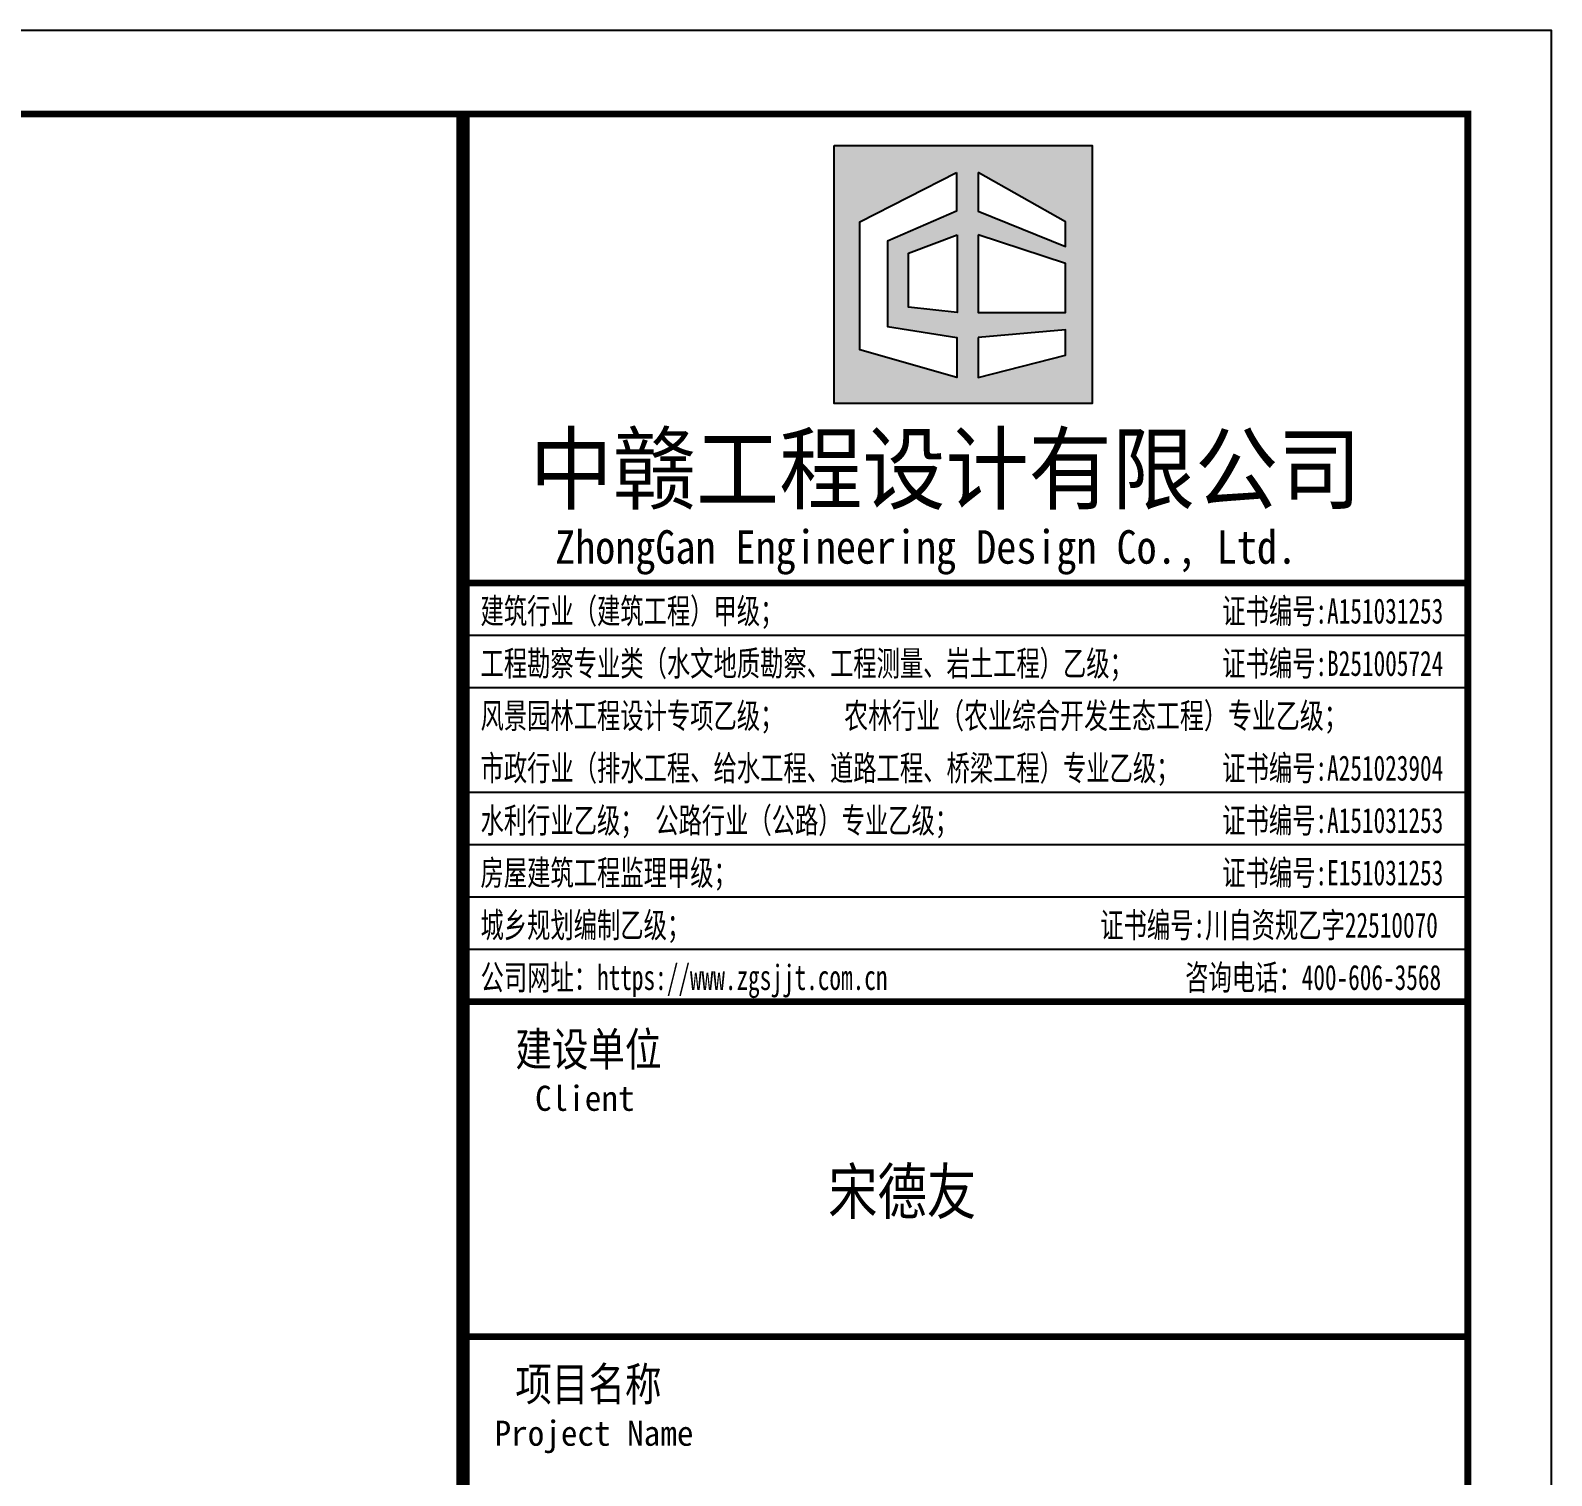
# Model space of a CAD drawing. Extents: x 522289 to 1051641, y 88514 to 354674.
# Drawn here: x 885762 to 894846, y 255450 to 264080 of the extents above; entities that cross this region are included whole.
import ezdxf
from ezdxf.enums import TextEntityAlignment as Align

# ---------------------------------------------------------------- set-up
doc = ezdxf.new("R2010")
doc.units = 0
doc.header["$LTSCALE"] = 1000
doc.header["$MEASUREMENT"] = 0
for name, color, linetype in [('P-图框', 7, 'CONTINUOUS'), ('PUB_TITLE', 4, 'CONTINUOUS'), ('中赣LOGO', 7, 'CONTINUOUS')]:
    doc.layers.add(name, color=color, linetype=linetype)
doc.styles.add('STYLE-ARIAL', font='NSimSun.ttf')
doc.styles.add('图签', font='宋体.ttf', dxfattribs={"width": 0.66})
doc.styles.add('黑体', font='simhei_0.ttf', dxfattribs={"height": 100})

# ---------------------------------------------------------------- blocks, each defined once
blk = doc.blocks.new('中赣设计')
at = {"layer": '中赣LOGO'}
h = blk.add_hatch(color=256, dxfattribs=at)
h.dxf.hatch_style = 1
h.paths.add_polyline_path([(355563.0118156057, 340.9478058809584), (355563.0118156057, 319.8116282041926), (355584.1640110025, 319.8116282041926), (355584.1640110025, 340.9478058809584)])
h.paths.add_polyline_path([(355581.9653067868, 334.6886874353493), (355581.9653067868, 332.6809117858013), (355574.8102480905, 335.5819059631342), (355574.8102480905, 338.7323437263751)], flags=16)
h.paths.add_polyline_path([(355581.9653067868, 331.2799758209796), (355581.9653067868, 327.2552232209966), (355574.8102480905, 327.2552232209966), (355574.8102480905, 333.6354899876235)], flags=16)
h.paths.add_polyline_path([(355573.0385238972, 335.5819059631574), (355567.3865077491, 333.1230275023147), (355567.386507749, 326.1305918537407), (355573.0769731243, 325.208512601698), (355573.0769731243, 321.9428147270112), (355565.1180111832, 324.2095931842744), (355565.1180111832, 334.6982463839333), (355573.0385238972, 338.7323437264229)], flags=16)
h.paths.add_polyline_path([(355573.0842529143, 333.6354899876426), (355573.0842529142, 327.2552232209998), (355569.1017095871, 327.6972310147969), (355569.1017095871, 332.1368555354773)], flags=16)
h.paths.add_polyline_path([(355581.9653067868, 325.8481842940116), (355581.9653067868, 323.7730214175419), (355574.8102480905, 321.9428147270435), (355574.8102480905, 325.2085126017021)], flags=16)
blk.add_lwpolyline([(355563.0118156057, 340.9478058809584), (355584.1640110025, 340.9478058809584), (355584.1640110025, 319.8116282041926), (355563.0118156057, 319.8116282041926)], close=True, dxfattribs=at)
for points in [[(355573.0385238972, 338.7323437263738), (355573.0385238972, 335.5819059631328), (355567.386507749, 333.1230275023129), (355567.386507749, 326.1305918537421), (355573.0769731243, 325.2085126016989), (355573.0769731243, 321.9428147270353), (355565.1180111832, 324.2095931842998), (355565.1180111832, 334.6982463839338), (355573.0385238972, 338.7323437263738)], [(355574.8102480905, 338.7323437263738), (355574.8102480905, 335.5819059631328), (355581.9653067868, 332.6809117857799), (355581.9653067868, 334.688687435342), (355574.8102480905, 338.7323437263738)], [(355573.0842529143, 333.6354899876362), (355573.0842529143, 327.2552232209966), (355569.101709587, 327.6972310147983), (355569.101709587, 332.13685553548), (355573.0842529143, 333.6354899876362)], [(355574.8102480905, 333.6354899876362), (355574.8102480905, 327.2552232209966), (355581.9653067868, 327.2552232209966), (355581.9653067868, 331.279975820976), (355574.8102480905, 333.6354899876362)], [(355574.8102480905, 325.2085126016989), (355574.8102480905, 321.9428147270353), (355581.9653067868, 323.7730214175142), (355581.9653067868, 325.8481842940171), (355574.8102480905, 325.2085126016989)]]:
    blk.add_lwpolyline(points, dxfattribs=at)
blk = doc.blocks.new('TQ1')
at = {"layer": 'P-图框'}
for points in [[(804709.1491690945, 185020.9950702791), (846709.1491690945, 185020.9950702791), (846709.1491690945, 214720.9950702791), (804709.1491690945, 214720.9950702791)], [(840209.1491690945, 214220.9952926632), (840209.1491690945, 185520.9950702791), (846209.1491690945, 185520.9950702791), (846209.1491690945, 214220.9952926632)]]:
    blk.add_lwpolyline(points, close=True, dxfattribs=at)
at = {"layer": 'P-图框', "linetype": 'Continuous', "const_width": 40}
blk.add_lwpolyline([(807209.1491690945, 185520.9950702791), (846209.1491690945, 185520.9950702791), (846209.1491690945, 214220.9950702791), (807209.1491690945, 214220.9950702791)], close=True, dxfattribs=at)
at = {"layer": 'P-图框', "const_width": 80}
blk.add_lwpolyline([(840209.1491690945, 185520.9950702791), (840209.1491690945, 214220.9950702791)], dxfattribs=at)
at = {"layer": 'P-图框', "linetype": 'Continuous', "const_width": 40}
for points in [[(840209.1491690945, 211421.473883357), (846209.1491690945, 211421.473883357)], [(840209.1491690945, 208920.9952926632), (846209.1491690945, 208920.9952926632)], [(840209.1491690945, 206920.9952926632), (846209.1491690945, 206920.9952926632)]]:
    blk.add_lwpolyline(points, dxfattribs=at)
at = {"layer": 'P-图框', "linetype": 'Continuous'}
for points in [[(840209.1491690945, 211108.9140595202), (846209.1491690945, 211108.9140595202)], [(840209.1491690945, 210796.3542356835), (846209.1491690945, 210796.3542356835)], [(840209.1491690945, 210171.2345880101), (846209.1491690945, 210171.2345880101)], [(840209.1491690945, 209858.6747641734), (846209.1491690945, 209858.6747641734)], [(840209.1491690945, 209546.1149403367), (846209.1491690945, 209546.1149403367)], [(840209.1491690945, 209233.5551164999), (846209.1491690945, 209233.5551164999)]]:
    blk.add_lwpolyline(points, dxfattribs=at)
at = {"layer": '中赣LOGO', "xscale": 72.9, "yscale": 72.9, "zscale": 72.9}
blk.add_blockref('中赣设计', (-25078118.79225611, 189178.6547671497), dxfattribs=at)
at = {"layer": 'P-图框'}
for s, height, style, width, p in [('中赣工程设计有限公司', 400, '黑体', 0.91, (840607.4768794605, 211903.1220360483)), ('ZhongGan Engineering Design Co., Ltd.', 200, 'STYLE-ARIAL', 0.88, (840759.009273786, 211536.5222142785)), ('建筑行业（建筑工程）甲级；', 150, 'STYLE-ARIAL', 0.68, (840313.4504797874, 211178.9140595202)), ('证书编号:A151031253', 150, 'STYLE-ARIAL', 0.68, (844742.7119634053, 211178.9140595202)), ('工程勘察专业类（水文地质勘察、工程测量、岩土工程）乙级；', 150, 'STYLE-ARIAL', 0.68, (840313.4504797874, 210866.3542356835)), ('证书编号:B251005724', 150, 'STYLE-ARIAL', 0.68, (844742.7119634053, 210866.3542356835)), ('风景园林工程设计专项乙级；', 150, 'STYLE-ARIAL', 0.68, (840313.4504797874, 210553.7944118468)), ('农林行业（农业综合开发生态工程）专业乙级；', 150, 'STYLE-ARIAL', 0.7, (842484.7134117953, 210553.7944118468)), ('市政行业（排水工程、给水工程、道路工程、桥梁工程）专业乙级；', 150, 'STYLE-ARIAL', 0.68, (840313.4504797874, 210241.2345880101)), ('证书编号:A251023904', 150, 'STYLE-ARIAL', 0.68, (844742.7119634053, 210241.2345880101)), ('水利行业乙级； 公路行业（公路）专业乙级；', 150, 'STYLE-ARIAL', 0.68, (840313.4504797874, 209928.6747641734)), ('证书编号:A151031253', 150, 'STYLE-ARIAL', 0.68, (844742.7119634053, 209928.6747641734)), ('房屋建筑工程监理甲级；', 150, 'STYLE-ARIAL', 0.68, (840313.4504797874, 209616.1149403367)), ('证书编号:E151031253', 150, 'STYLE-ARIAL', 0.68, (844742.7119634053, 209616.1149403367)), ('城乡规划编制乙级；', 150, 'STYLE-ARIAL', 0.68, (840313.4504797874, 209303.5551164999)), ('证书编号:川自资规乙字22510070', 150, 'STYLE-ARIAL', 0.68, (844014.1104934796, 209303.5551164999)), ('公司网址：https://www.zgsjjt.com.cn', 150, 'STYLE-ARIAL', 0.68, (840313.4504797874, 208990.9952926632)), ('咨询电话：400-606-3568', 150, 'STYLE-ARIAL', 0.68, (844521.4266425868, 208990.9952926632))]:
    blk.add_text(s, height=height, dxfattribs=dict(at, style=style, width=width)).set_placement(p)
for s, height, style, width, p in [('建设单位', 200, '图签', 0.8, (840957.7283944781, 208637.0324777641)), ('Client', 150, 'STYLE-ARIAL', 0.9700000000000001, (840935.8104586215, 208344.0818563887)), ('项目名称', 200, '图签', 0.8, (840957.7283944781, 206637.0324777641)), ('Project Name', 150, 'STYLE-ARIAL', 0.9700000000000001, (840990.9503436857, 206344.0818563887))]:
    blk.add_text(s, height=height, dxfattribs=dict(at, style=style, width=width)).set_placement(p, align=Align.MIDDLE_CENTER)
at = {"layer": 'P-图框', "color": 6, "style": '图签', "width": 0.8}
blk.add_text('宋德友', height=270, dxfattribs=at).set_placement((842831.3016780791, 207787.5402736426), align=Align.MIDDLE_CENTER)

msp = doc.modelspace()

# ---------------------------------------------------------------- linework, layer by layer
at = {"layer": 'PUB_TITLE'}
msp.add_lwpolyline([(852845.7109362888, 234379.5655840909), (894845.7109362888, 234379.5655840909), (894845.7109362888, 264079.5655840909), (852845.7109362888, 264079.5655840909)], close=True, dxfattribs=at)

# ---------------------------------------------------------------- block references
at = {"layer": 'P-图框'}
msp.add_blockref('TQ1', (48136.5617671943, 49358.57051381178), dxfattribs=at)

doc.saveas('drawing.dxf')
